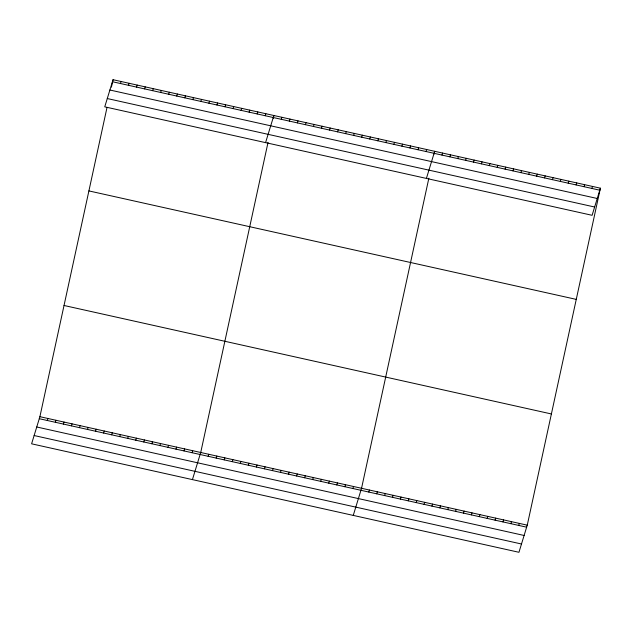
<?xml version="1.0" encoding="UTF-8"?>
<svg xmlns="http://www.w3.org/2000/svg" width="632" height="632" viewBox="0 0 632 632"><rect width="100%" height="100%" fill="white"/><g stroke="black" fill="none" stroke-linecap="round" stroke-linejoin="round"><path stroke-width="0.95" d="M600.4 188.186L592.105 215.307L104.746 106.832L113.041 79.711L600.4 188.186L527.254 525.168L518.959 552.289L31.6 443.814L39.895 416.693L107.005 107.511M111.43 87.121L113.041 79.711M268.039 142.382L200.723 452.488L192.428 479.617M273.269 118.287L273.869 115.506L265.574 142.627M428.867 178.177L361.551 488.283L353.256 515.412M434.097 154.082L434.698 151.301L426.403 178.429M120.467 83.519L121.083 81.496M128.509 85.304L129.125 83.29M136.552 87.098L137.168 85.075M144.594 88.883L145.21 86.868M47.321 420.501L47.937 418.479M152.636 90.676L153.252 88.662M55.363 422.287L55.979 420.272M160.67 92.462L161.294 90.447M63.398 424.08L64.014 422.065M168.712 94.255L169.329 92.24M71.44 425.865L72.056 423.851M176.755 96.04L177.371 94.026M79.482 427.659L80.098 425.644M184.797 97.834L185.413 95.819M87.524 429.444L88.14 427.429M192.839 99.627L193.455 97.605M95.566 431.237L96.183 429.223M200.881 101.412L201.497 99.398M103.609 433.031L104.225 431.008M208.923 103.206L209.54 101.191M111.651 434.816L112.267 432.802M216.966 104.991L217.582 102.977M119.693 436.609L120.309 434.595M225.008 106.784L225.624 104.77M127.735 438.395L128.351 436.38M233.05 108.57L233.666 106.555M135.777 440.188L136.394 438.173M241.084 110.363L241.701 108.349M143.812 441.973L144.428 439.959M249.127 112.148L249.743 110.134M151.854 443.767L152.47 441.752M257.169 113.942L257.785 111.927M159.896 445.552L160.512 443.538M265.211 115.735L265.827 113.713M167.938 447.345L168.554 445.331M175.98 449.139L176.597 447.116M281.295 119.314L281.912 117.299M184.023 450.924L184.639 448.91M289.338 121.099L289.954 119.085M192.065 452.717L192.681 450.703M297.38 122.892L297.996 120.878M305.422 124.678L306.038 122.663M208.149 456.296L208.765 454.282M313.464 126.471L314.08 124.457M216.191 458.082L216.808 456.067M321.498 128.256L322.115 126.242M224.226 459.875L224.842 457.86M329.541 130.05L330.157 128.035M232.268 461.66L232.884 459.646M337.583 131.843L338.199 129.821M240.31 463.454L240.926 461.439M345.625 133.629L346.241 131.614M248.352 465.247L248.969 463.224M353.667 135.422L354.283 133.407M256.394 467.032L257.011 465.018M361.709 137.207L362.326 135.193M264.437 468.826L265.053 466.811M369.752 139L370.368 136.986M272.479 470.611L273.095 468.596M377.794 140.786L378.41 138.771M280.521 472.404L281.137 470.39M385.836 142.579L386.452 140.565M288.563 474.19L289.18 472.175M393.878 144.365L394.494 142.35M296.606 475.983L297.222 473.968M401.913 146.158L402.529 144.143M304.64 477.768L305.256 475.754M409.955 147.951L410.571 145.929M312.682 479.562L313.298 477.547M417.997 149.737L418.613 147.722M320.724 481.355L321.34 479.333M426.039 151.53L426.655 149.515M328.766 483.14L329.383 481.126M336.809 484.934L337.425 482.919M441.973 155.077L442.59 153.055M344.851 486.719L345.467 484.704M449.866 156.831L450.482 154.816M352.893 488.512L353.509 486.498M457.758 158.585L458.374 156.57M465.642 160.338L466.258 158.324M368.827 492.059L369.443 490.045M473.534 162.1L474.15 160.086M376.712 493.813L377.328 491.799M481.426 163.854L482.042 161.839M384.604 495.567L385.22 493.553M489.318 165.608L489.934 163.593M392.496 497.329L393.112 495.306M497.21 167.369L497.826 165.355M400.388 499.083L401.004 497.068M505.094 169.123L505.711 167.109M408.28 500.836L408.896 498.822M512.987 170.877L513.603 168.863M416.164 502.59L416.78 500.576M520.879 172.639L521.495 170.616M424.056 504.352L424.672 502.337M528.771 174.393L529.387 172.378M431.948 506.106L432.565 504.091M536.663 176.146L537.279 174.132M439.84 507.859L440.457 505.845M544.547 177.908L545.163 175.886M447.733 509.621L448.349 507.607M552.439 179.662L553.055 177.647M455.617 511.375L456.233 509.36M560.331 181.416L560.947 179.401M463.509 513.129L464.125 511.114M568.223 183.169L568.84 181.155M471.401 514.89L472.017 512.868M576.115 184.931L576.732 182.917M479.293 516.644L479.909 514.63M584 186.685L584.616 184.67M487.185 518.398L487.801 516.384M591.892 188.439L592.508 186.424M495.069 520.16L495.686 518.137M502.961 521.913L503.578 519.899M510.853 523.667L511.47 521.653M518.746 525.421L519.362 523.407M112.425 81.726L599.784 190.2M109.889 90.013L597.248 198.488M107.282 98.545L594.641 207.02M88.907 190.911L576.258 299.386M64.029 305.485L551.388 413.96M39.895 416.693L527.254 525.168M39.279 418.708L526.638 527.183M36.743 426.995L524.102 535.47M34.136 435.535L521.495 544.002"/></g></svg>
